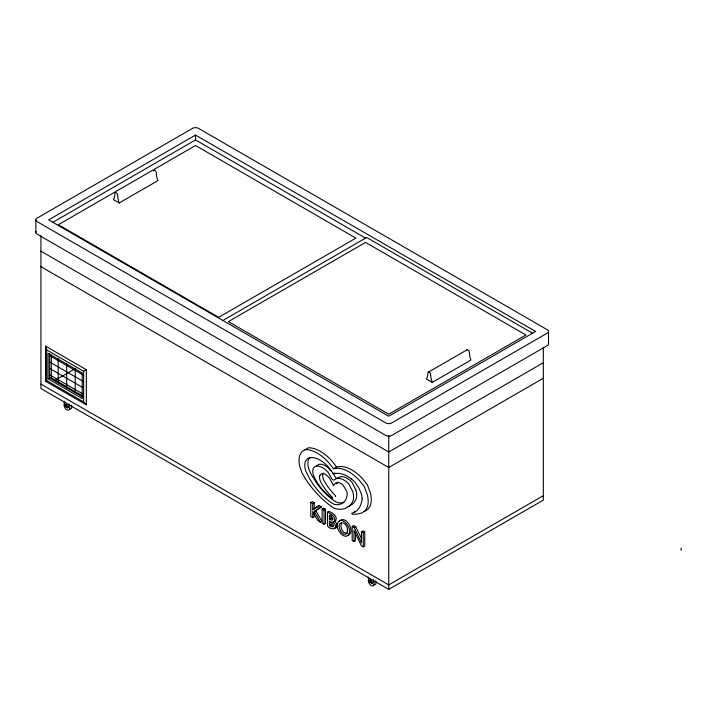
<?xml version="1.0" encoding="UTF-8"?>
<svg xmlns="http://www.w3.org/2000/svg" width="717" height="717" viewBox="0 0 717 717"><rect width="100%" height="100%" fill="white"/><g stroke="black" fill="none" stroke-linecap="round" stroke-linejoin="round"><path stroke-width="1.08" d="M48.102 378.836L48.102 353.311L82.213 373.01L82.213 398.535L48.102 378.836L51.319 377.904L82.589 395.954M63.858 401.377L65.355 406.01L67.479 407.238L68.823 406.037L69.271 403.994M373.611 579.703L373.172 581.747L373.754 581.944A4.096 2.366 60 0 1 371.245 585.511A4.096 2.366 60 0 1 368.735 579.04L370.08 582.383L372.213 583.611L372.213 582.724L370.08 581.496L370.08 582.383M319.791 475.649L321.404 473.659L324.066 473.731A11.078 6.39 60 0 1 329.444 478.122L333.575 485.66A12.126 7 60 0 1 340.001 483.043A8.371 4.831 60 0 1 343.12 485.176L346.786 491.53A9.133 5.279 60 0 1 346.867 496.496A25.803 14.896 60 0 1 345.065 500.78L342.108 503.603L338.218 504.741A24.127 13.928 60 0 1 333.692 504.114A49.079 28.339 60 0 1 314.118 485.633L310.022 479.467L305.783 471.105A15.451 8.927 60 0 1 305.442 461.345L307.611 458.45L311.608 457.509A27.506 15.882 60 0 1 328.108 466.749L333.441 473.919A32.865 18.974 60 0 1 351.455 478.974M323.268 472.996L322.883 473.865A7.968 4.598 60 0 0 323.161 478.615L324.317 481.179A44.4 25.633 60 0 0 335.538 495.761L335.547 496.648M341.48 522.379L340.907 526.377L341.901 529.72A5.064 2.922 60 0 0 343.927 532.274L347.198 533.457M339.258 521.34C345.773 513.704 356.707 533.314 347.315 535.617M316.609 466.032L318.662 464.347L320.947 464.24A17.871 10.316 60 0 1 331.353 470.791M309.825 457.419L308.534 459.561A15.451 8.927 60 0 0 308.875 469.321L311.259 474.448L317.201 483.85A49.079 28.339 60 0 0 336.784 502.348A24.127 13.928 60 0 0 341.31 502.958L343.99 502.393M69.208 405.813L67.864 407.014L67.864 407.901L65.74 406.673L64.387 403.33A4.096 2.366 60 0 0 66.896 409.801A4.096 2.366 60 0 0 69.415 406.225L68.823 406.037M373.557 581.532L371.827 582.948L372.213 583.611M305.003 449.792L308.346 447.758A37.849 21.851 60 0 1 332.312 461.443L336.569 466.928L341.319 466.489A36.737 21.214 60 0 1 362.56 478.75L367.31 484.674L370.519 493.278A24.082 13.91 60 0 1 370.196 505.861L368.081 509.178L365.007 511.104A69.307 40.018 60 0 1 364.03 511.409M314.655 508.613L319.047 505.521L321.377 506.865L314.351 511.463L320.356 522.084L321.843 521.223L315.838 510.603M314.207 512.7L314.207 516.823L312.72 517.683L310.784 516.563L310.784 502.465L312.72 503.585L312.737 509.796L319.047 505.521M314.351 511.463L321.377 506.865M195.517 135.083L48.657 219.877L388.748 416.227L535.608 331.433L195.517 135.083L195.517 139.94L365.562 238.116A3.451 1.99 60 0 1 367.104 237.721L532.704 333.324M52.52 222.494L195.517 139.94M119.192 202.974A19.269 11.122 60 0 1 117.669 195.472L117.669 195.4A1.963 1.138 60 0 0 116.288 192.819A1.963 1.138 60 0 0 114.908 193.805L114.908 193.877A19.269 11.122 60 0 1 113.394 199.622L119.192 202.974L157.839 180.657A19.269 11.122 60 0 1 156.315 173.155L156.306 172.636A1.963 1.138 60 0 0 154.935 170.503A1.963 1.138 60 0 0 153.563 171.049M45.521 381.247L46.677 380.584L46.677 349.932L45.521 346.141L86.336 369.703L86.336 404.818L45.521 381.247L45.521 346.141M55.424 380.109L75.706 368.395M86.336 404.818L83.629 401.914L83.629 371.263L86.336 369.703M65.74 405.786L65.74 406.673M67.864 407.014L67.864 407.901M222.566 320.669L365.562 238.116M428.291 372.204L466.937 349.896M432.226 382.421A19.269 11.122 60 0 1 430.711 374.919L430.711 374.848A1.963 1.138 60 0 0 429.331 372.266A1.963 1.138 60 0 0 427.95 373.252L427.95 373.324A19.269 11.122 60 0 1 426.427 379.069L432.226 382.421L470.872 360.104A19.269 11.122 60 0 1 469.357 352.603A1.963 1.138 60 0 0 468.362 350.237A1.963 1.138 60 0 0 466.722 350.138M305.254 478.553L301.911 472.664L299.76 466.426A22.55 13.023 60 0 1 299.76 455.331L301.911 451.576L305.254 449.541A37.849 21.851 60 0 1 329.22 463.227L333.477 468.712L336.569 466.928M333.441 473.919L334.991 473.032M543.334 362.73L388.748 451.979L40.932 251.174M310.784 502.465L312.271 501.613L314.207 502.725L314.225 508.936L312.737 509.796M312.72 503.585L314.207 502.725M543.334 378.253L388.748 467.502L40.932 266.688M322.094 508.998L323.582 508.138L325.518 509.258L325.518 523.347L324.03 524.208L322.094 523.096L322.094 508.998L324.03 510.119L325.518 509.258M327.526 512.198L329.013 511.338C332.437 512.825 337.85 516.159 335.816 520.605L333.029 521.949C339.526 528.393 332.338 531.548 327.526 526.072L327.526 512.198C330.949 513.686 336.363 517.02 334.328 521.465L333.029 521.949M329.453 519.251L332.204 520.228L332.867 518.848L331.666 516.348L329.453 514.958L329.453 519.251L330.94 518.391L332.867 519.35M329.453 525.624L329.453 520.954L332.858 523.464L333.387 526.502L332.052 527.013L329.453 525.624L330.94 524.763L330.94 521.967M355.471 532.821L355.471 540.645L353.983 541.496L352.19 540.466L352.19 526.377L353.678 525.516L355.713 526.69L361.637 538.942M352.19 526.377L354.225 527.551L355.713 526.69M354.225 527.551L361.476 542.886L361.476 531.736L362.963 530.876L364.738 531.897L364.738 545.995L363.25 546.856L361.359 545.762L353.983 530.329L353.983 541.496M361.476 531.736L363.25 532.758L364.738 531.897M543.334 495.662L388.748 584.911L40.932 384.097M40.932 235.687L40.932 388.56L388.748 589.374L543.334 500.116L543.334 347.252M348.175 506.722L352.477 504.141A38.826 22.415 60 0 0 355.704 499.901A15.317 8.846 60 0 0 355.865 489.908M355.587 511.49L354.736 511.732L354.834 512.288M333.477 468.712L338.227 468.273A36.737 21.214 60 0 1 359.468 480.533L364.218 486.458L367.427 495.062A24.082 13.91 60 0 1 367.104 507.645L364.989 510.961L361.924 512.888A69.307 40.018 60 0 1 352.522 514.223L351.644 513.515L356.797 510.737A37.66 21.743 60 0 0 362.184 498.593M334.346 528.196C338.585 528.841 336.99 522.397 334.516 521.098M333.539 526.161L330.94 524.763M46.677 349.932L83.629 371.263M317.559 506.381L319.89 507.726M49.625 355.623L82.787 374.767M49.625 362.004L82.787 381.148M320.356 522.084L317.864 520.65L312.72 511.499L312.72 517.683M49.625 368.386L82.787 387.53M49.625 374.767L82.787 393.911M82.787 397.101L49.625 377.958L49.625 353.49M46.677 380.584L83.629 401.914M336.139 483.661L336.721 483.841A12.126 7 60 0 1 337.761 482.209M332.679 472.458L336.174 478.338L337.859 478.373A17.979 10.379 60 0 1 348.758 483.823L352.773 491.692A15.317 8.846 60 0 1 352.603 501.685A38.826 22.415 60 0 1 349.385 505.924L345.083 508.505A36.997 21.358 60 0 1 334.185 508.281A69.925 40.376 60 0 1 305.263 478.535M355.865 489.908L351.85 482.048A17.979 10.379 60 0 0 340.951 476.59C331.559 479.79 334.687 483.957 328.261 472.575A17.871 10.316 60 0 0 317.855 466.023L315.57 466.14L313.517 467.816A10.486 6.05 60 0 0 313.383 475.066L314.548 477.836A36.836 21.268 60 0 0 332.446 498.467L332.455 497.535A44.4 25.633 60 0 1 321.234 482.962L320.069 480.399A7.968 4.598 60 0 1 319.791 475.649M368.197 577.086L368.547 579.085M681.15 548.093L681.15 550.324M548.523 331.433L548.523 343.927M388.748 435.389L388.748 589.374M363.25 532.758L363.25 546.856M330.94 515.173L330.94 518.391M324.03 510.119L324.03 524.208M75.213 368.269L75.213 392.728M66.681 363.34L66.681 387.807M58.158 358.419L58.158 382.878M51.319 354.915L51.319 377.904M35.85 219.877L35.85 232.371M36.137 231.474A4.392 2.536 0 0 0 36.943 234.038L385.854 435.479A4.096 2.366 0 0 0 391.643 435.479L547.322 345.603A4.096 2.366 0 0 0 548.209 343.022M362.193 498.602A19.171 11.069 60 0 0 361.072 493.179L358.724 487.739L355.399 482.837A17.791 10.271 60 0 0 351.455 479.001M71.341 405.114A4.096 2.366 60 0 1 69.585 409.004M375.69 580.824A4.096 2.366 60 0 1 373.924 584.713M347.36 530.67C348.077 533.842 344.536 535.617 342.439 533.134A5.064 2.922 60 0 1 340.414 530.58C335.036 519.314 348.274 521.151 347.36 530.67M337.456 523.464C335.036 529.522 345.89 542.025 349.233 533.152C351.653 527.076 340.871 514.689 337.456 523.464M192.613 128.325L36.943 218.201A4.392 2.536 0 0 0 36.943 221.544L385.854 422.985A4.096 2.366 0 0 0 391.643 422.985L547.322 333.109A4.096 2.366 0 0 0 547.322 329.766L198.412 128.325A4.096 2.366 0 0 0 192.613 128.325M195.517 145.515L58.319 224.726L218.703 317.326L355.901 238.116L195.517 145.515M365.562 242.409L228.365 321.619L388.748 414.211L525.946 335.009L365.562 242.409M65.641 404.836A1.093 0.627 60 0 0 66.806 406.279A1.093 0.627 60 0 0 66.806 404.729A1.093 0.627 60 0 0 65.641 404.836M369.99 580.546A1.093 0.627 60 0 0 371.146 581.989A1.093 0.627 60 0 0 371.146 580.447A1.093 0.627 60 0 0 369.99 580.546"/></g></svg>
